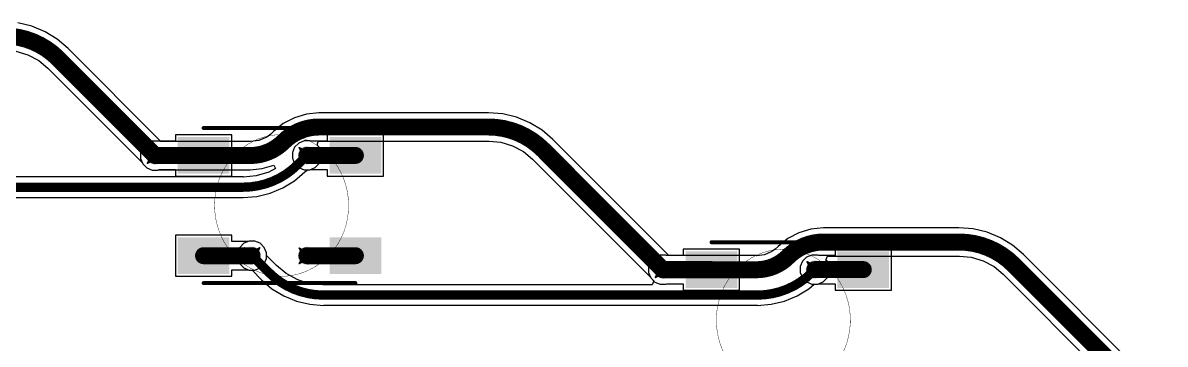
# Model space of a CAD drawing. Header units: inches. Extents: x -11 to 1110, y -7 to 455.
# Drawn here: x 465 to 502.61, y 291.43 to 302 of the extents above; entities that cross this region are included whole.
import ezdxf

# ---------------------------------------------------------------- set-up
doc = ezdxf.new("R2010")
doc.units = ezdxf.units.IN
for name, color, linetype in [('Bottom Layer', 5, 'Continuous'), ('Drill Drawing', 1, 'Continuous'), ('Mechanical 7', 56, 'Continuous'), ('Top Layer', 1, 'Continuous'), ('Top Overlay', 2, 'Continuous'), ('Top Paste', 8, 'Continuous'), ('Top Solder', 216, 'Continuous'), ('Via Holes', 16, 'Continuous')]:
    doc.layers.add(name, color=color, linetype=linetype)

msp = doc.modelspace()

# ---------------------------------------------------------------- hatches: boundary and pattern name
at = {"layer": 'Bottom Layer'}
h = msp.add_hatch(color=5, dxfattribs=at)
edge = h.paths.add_edge_path()
edge.add_arc((469.353, 297.638), 0.3, 0, 360)
h = msp.add_hatch(color=5, dxfattribs=at)
edge = h.paths.add_edge_path()
edge.add_arc((474.353, 297.645), 0.3, 0, 360)
h = msp.add_hatch(color=5, dxfattribs=at)
edge = h.paths.add_edge_path()
edge.add_arc((472.544, 294.345), 0.3, 0, 360)
h = msp.add_hatch(color=5, dxfattribs=at)
edge = h.paths.add_edge_path()
edge.add_arc((474.353, 294.338), 0.3, 0, 360)
h = msp.add_hatch(color=5, dxfattribs=at)
edge = h.paths.add_edge_path()
edge.add_arc((486.077, 293.88), 0.3, 0, 360)
h = msp.add_hatch(color=5, dxfattribs=at)
edge = h.paths.add_edge_path()
edge.add_arc((491.077, 293.887), 0.3, 0, 360)
at = {"layer": 'Top Layer'}
h = msp.add_hatch(color=1, dxfattribs=at)
edge = h.paths.add_edge_path()
edge.add_arc((469.353, 297.638), 0.3, 0, 360)
for points in [[(470.198, 298.142), (471.698, 298.142), (471.698, 297.142), (470.198, 297.142)], [(476.698, 297.142), (475.198, 297.142), (475.198, 298.142), (476.698, 298.142)], [(470.198, 294.842), (471.698, 294.842), (471.698, 293.842), (470.198, 293.842)], [(475.198, 294.842), (476.698, 294.842), (476.698, 293.842), (475.198, 293.842)], [(486.922, 294.384), (488.422, 294.384), (488.422, 293.384), (486.922, 293.384)], [(493.422, 293.384), (491.922, 293.384), (491.922, 294.384), (493.422, 294.384)]]:
    msp.add_hatch(color=1, dxfattribs=at).paths.add_polyline_path(points)
h = msp.add_hatch(color=1, dxfattribs=at)
edge = h.paths.add_edge_path()
edge.add_arc((474.353, 297.645), 0.3, 0, 360)
h = msp.add_hatch(color=1, dxfattribs=at)
edge = h.paths.add_edge_path()
edge.add_arc((472.544, 294.345), 0.3, 0, 360)
h = msp.add_hatch(color=1, dxfattribs=at)
edge = h.paths.add_edge_path()
edge.add_arc((474.353, 294.338), 0.3, 0, 360)
h = msp.add_hatch(color=1, dxfattribs=at)
edge = h.paths.add_edge_path()
edge.add_arc((486.077, 293.88), 0.3, 0, 360)
h = msp.add_hatch(color=1, dxfattribs=at)
edge = h.paths.add_edge_path()
edge.add_arc((491.077, 293.887), 0.3, 0, 360)
at = {"layer": 'Top Paste'}
for points in [[(470.198, 298.142), (471.698, 298.142), (471.698, 297.142), (470.198, 297.142)], [(476.698, 297.142), (475.198, 297.142), (475.198, 298.142), (476.698, 298.142)], [(470.198, 294.842), (471.698, 294.842), (471.698, 293.842), (470.198, 293.842)], [(475.198, 294.842), (476.698, 294.842), (476.698, 293.842), (475.198, 293.842)], [(486.922, 294.384), (488.422, 294.384), (488.422, 293.384), (486.922, 293.384)], [(493.422, 293.384), (491.922, 293.384), (491.922, 294.384), (493.422, 294.384)]]:
    msp.add_hatch(color=8, dxfattribs=at).paths.add_polyline_path(points)
at = {"layer": 'Top Solder'}
for points in [[(470.097, 298.243), (471.8, 298.243), (471.8, 297.04), (470.097, 297.04)], [(476.8, 297.04), (475.097, 297.04), (475.097, 298.243), (476.8, 298.243)], [(470.097, 294.943), (471.8, 294.943), (471.8, 293.74), (470.097, 293.74)], [(475.097, 294.943), (476.8, 294.943), (476.8, 293.74), (475.097, 293.74)], [(486.821, 294.485), (488.524, 294.485), (488.524, 293.282), (486.821, 293.282)], [(493.524, 293.282), (491.821, 293.282), (491.821, 294.485), (493.524, 294.485)]]:
    msp.add_hatch(color=216, dxfattribs=at).paths.add_polyline_path(points)
at = {"layer": 'Via Holes'}
h = msp.add_hatch(color=7, dxfattribs=at)
edge = h.paths.add_edge_path()
edge.add_arc((469.353, 297.638), 0.15, 0, 360)
h = msp.add_hatch(color=7, dxfattribs=at)
edge = h.paths.add_edge_path()
edge.add_arc((474.353, 297.645), 0.15, 0, 360)
h = msp.add_hatch(color=7, dxfattribs=at)
edge = h.paths.add_edge_path()
edge.add_arc((472.544, 294.345), 0.15, 0, 360)
h = msp.add_hatch(color=7, dxfattribs=at)
edge = h.paths.add_edge_path()
edge.add_arc((474.353, 294.338), 0.15, 0, 360)
h = msp.add_hatch(color=7, dxfattribs=at)
edge = h.paths.add_edge_path()
edge.add_arc((486.077, 293.88), 0.15, 0, 360)
h = msp.add_hatch(color=7, dxfattribs=at)
edge = h.paths.add_edge_path()
edge.add_arc((491.077, 293.887), 0.15, 0, 360)

# ---------------------------------------------------------------- linework, layer by layer
at = {"layer": 'Bottom Layer'}
for p, q in [((465.294, 301.894), (464.835, 302.004)), ((465.73, 301.713), (465.294, 301.894)), ((466.132, 301.466), (465.73, 301.713)), ((466.491, 301.16), (466.132, 301.466)), ((464.77, 301.074), (465.161, 300.956)), ((465.161, 300.956), (465.52, 300.764)), ((469.546, 298.105), (466.49, 301.16)), ((466.49, 301.16), (466.491, 301.16)), ((465.52, 300.764), (465.819, 300.518)), ((465.819, 300.518), (465.831, 300.501)), ((465.831, 300.501), (468.936, 297.396)), ((474.748, 299.044), (474.335, 299.004)), ((474.748, 299.043), (474.748, 299.044)), ((480.328, 299.043), (474.748, 299.043)), ((480.798, 299.006), (480.328, 299.043)), ((480.328, 299.043), (480.328, 299.043)), ((473.573, 298.688), (473.253, 298.425)), ((473.939, 298.883), (473.573, 298.688)), ((474.335, 299.004), (473.939, 298.883)), ((481.257, 298.896), (480.798, 299.006)), ((481.693, 298.716), (481.257, 298.896)), ((482.095, 298.469), (481.693, 298.716)), ((473.159, 298.344), (473.03, 298.246)), ((473.253, 298.425), (473.159, 298.344)), ((473.253, 298.425), (473.253, 298.425)), ((482.454, 298.163), (482.095, 298.469)), ((472.482, 298.105), (469.546, 298.105)), ((472.499, 298.101), (472.482, 298.105)), ((472.766, 298.136), (472.499, 298.101)), ((473.03, 298.246), (472.766, 298.136)), ((474.692, 297.982), (474.724, 298.099)), ((474.758, 297.916), (474.692, 297.982)), ((474.724, 298.099), (474.741, 298.112)), ((474.741, 298.112), (474.748, 298.111)), ((474.748, 298.111), (480.328, 298.111)), ((474.83, 297.74), (474.758, 297.916)), ((480.328, 298.111), (480.349, 298.115)), ((480.349, 298.115), (480.733, 298.077)), ((480.733, 298.077), (481.124, 297.959)), ((481.124, 297.959), (481.483, 297.767)), ((486.27, 294.346), (482.453, 298.163)), ((482.453, 298.163), (482.454, 298.163)), ((474.758, 297.375), (474.83, 297.55)), ((474.83, 297.55), (474.83, 297.74)), ((481.483, 297.767), (481.782, 297.521)), ((468.936, 297.396), (468.948, 297.368)), ((468.948, 297.368), (469.082, 297.233)), ((469.082, 297.233), (469.258, 297.161)), ((469.258, 297.161), (469.448, 297.161)), ((469.448, 297.161), (469.476, 297.172)), ((469.476, 297.172), (472.482, 297.172)), ((472.482, 297.171), (472.877, 297.21)), ((472.482, 297.172), (472.482, 297.171)), ((472.877, 297.21), (473.257, 297.326)), ((473.315, 297.213), (473.096, 297.096)), ((473.257, 297.326), (473.315, 297.213)), ((474.287, 297.1), (474.386, 297.167)), ((474.386, 297.167), (474.448, 297.167)), ((474.448, 297.167), (474.623, 297.24)), ((474.623, 297.24), (474.758, 297.375)), ((481.782, 297.521), (481.794, 297.503)), ((481.794, 297.503), (485.66, 293.638)), ((472.251, 296.932), (457.941, 296.932)), ((472.266, 296.93), (472.251, 296.932)), ((472.682, 296.97), (472.266, 296.93)), ((473.096, 297.096), (472.682, 296.97)), ((473.558, 296.571), (473.943, 296.807)), ((473.943, 296.807), (474.287, 297.1)), ((473.141, 296.398), (473.558, 296.571)), ((457.941, 296.259), (472.251, 296.259)), ((472.251, 296.257), (472.701, 296.292)), ((472.251, 296.259), (472.251, 296.257)), ((472.701, 296.292), (473.141, 296.398)), ((490.185, 294.903), (489.864, 294.64)), ((490.55, 295.099), (490.185, 294.903)), ((490.947, 295.219), (490.55, 295.099)), ((491.36, 295.26), (490.947, 295.219)), ((491.36, 295.259), (491.36, 295.26)), ((495.822, 295.259), (491.36, 295.259)), ((496.292, 295.222), (495.822, 295.259)), ((495.822, 295.259), (495.822, 295.259)), ((496.751, 295.112), (496.292, 295.222)), ((497.187, 294.931), (496.751, 295.112)), ((497.589, 294.685), (497.187, 294.931)), ((472.139, 294.616), (472.066, 294.44)), ((472.273, 294.75), (472.139, 294.616)), ((472.449, 294.823), (472.273, 294.75)), ((472.639, 294.823), (472.449, 294.823)), ((472.814, 294.75), (472.639, 294.823)), ((472.949, 294.616), (472.814, 294.75)), ((473.022, 294.44), (472.949, 294.616)), ((489.77, 294.561), (489.66, 294.476)), ((489.864, 294.64), (489.77, 294.561)), ((489.864, 294.64), (489.864, 294.64)), ((497.948, 294.378), (497.589, 294.685)), ((472.066, 294.44), (472.066, 294.25)), ((472.066, 294.25), (472.139, 294.075)), ((473.022, 294.344), (473.022, 294.44)), ((473.337, 294.028), (473.022, 294.344)), ((489.157, 294.346), (486.27, 294.346)), ((489.172, 294.343), (489.157, 294.346)), ((489.418, 294.376), (489.172, 294.343)), ((489.66, 294.476), (489.418, 294.376)), ((491.44, 294.199), (491.493, 294.326)), ((491.482, 294.158), (491.44, 294.199)), ((491.554, 293.982), (491.482, 294.158)), ((491.493, 294.326), (495.822, 294.326)), ((495.822, 294.326), (495.843, 294.33)), ((495.843, 294.33), (496.227, 294.293)), ((496.227, 294.293), (496.618, 294.174)), ((496.618, 294.174), (496.977, 293.982)), ((502.526, 289.8), (497.947, 294.378)), ((497.947, 294.378), (497.948, 294.378)), ((472.139, 294.075), (472.273, 293.94)), ((472.273, 293.94), (472.449, 293.867)), ((472.449, 293.867), (472.546, 293.867)), ((472.546, 293.867), (472.861, 293.552)), ((473.345, 294.016), (473.337, 294.028)), ((473.668, 293.751), (473.345, 294.016)), ((491.482, 293.616), (491.554, 293.792)), ((491.554, 293.792), (491.554, 293.982)), ((496.977, 293.982), (497.276, 293.737)), ((472.861, 293.552), (472.859, 293.551)), ((472.859, 293.551), (473.202, 293.257)), ((474.05, 293.547), (473.668, 293.751)), ((474.464, 293.421), (474.05, 293.547)), ((474.88, 293.38), (474.464, 293.421)), ((485.66, 293.638), (485.672, 293.61)), ((485.672, 293.61), (485.771, 293.51)), ((485.771, 293.51), (485.722, 293.383)), ((490.876, 293.257), (491.054, 293.409)), ((491.054, 293.409), (491.172, 293.409)), ((491.172, 293.409), (491.347, 293.482)), ((491.347, 293.482), (491.482, 293.616)), ((497.276, 293.737), (497.288, 293.719)), ((497.288, 293.719), (501.916, 289.091)), ((473.202, 293.257), (473.588, 293.021)), ((473.588, 293.021), (474.005, 292.848)), ((474.895, 293.383), (474.88, 293.38)), ((485.722, 293.383), (474.895, 293.383)), ((490.074, 292.848), (490.491, 293.021)), ((490.491, 293.021), (490.876, 293.257)), ((474.005, 292.848), (474.444, 292.743)), ((474.444, 292.743), (474.895, 292.707)), ((474.895, 292.707), (474.895, 292.71)), ((474.895, 292.71), (489.184, 292.71)), ((489.184, 292.707), (489.634, 292.743)), ((489.184, 292.71), (489.184, 292.707)), ((489.634, 292.743), (490.074, 292.848))]:
    msp.add_line(p, q, dxfattribs=at)
for points in [[(464.365, 301.574, 0.559, 0.559, -0.198912), (466.161, 300.83, 0.559, 0.559, 0)], [(466.161, 300.83, 0.559, 0.559, 0), (469.353, 297.638, 0.559, 0.559, 0)], [(473.583, 298.094, 0.559, 0.559, -0.198912), (474.748, 298.577, 0.559, 0.559, 0)], [(474.748, 298.577, 0.559, 0.559, 0), (480.328, 298.577, 0.559, 0.559, 0)], [(480.328, 298.577, 0.559, 0.559, -0.198912), (482.124, 297.833, 0.559, 0.559, 0)], [(473.583, 298.094, 0.559, 0.559, -0.198912), (472.482, 297.638, 0.559, 0.559, 0)], [(469.353, 297.638, 0.559, 0.559, 0), (472.482, 297.638, 0.559, 0.559, 0)], [(482.124, 297.833, 0.559, 0.559, 0), (486.077, 293.88, 0.559, 0.559, 0)], [(474.047, 297.34, 0.305, 0.305, 0), (474.353, 297.645, 0.305, 0.305, 0)], [(474.047, 297.34, 0.305, 0.305, -0.198912), (472.251, 296.596, 0.305, 0.305, 0)], [(457.941, 296.596, 0.305, 0.305, 0), (472.251, 296.596, 0.305, 0.305, 0)], [(490.195, 294.31, 0.559, 0.559, -0.198912), (491.36, 294.792, 0.559, 0.559, 0)], [(491.36, 294.792, 0.559, 0.559, 0), (495.822, 294.792, 0.559, 0.559, 0)], [(495.822, 294.792, 0.559, 0.559, -0.198912), (497.618, 294.048, 0.559, 0.559, 0)], [(490.195, 294.31, 0.559, 0.559, -0.198912), (489.157, 293.88, 0.559, 0.559, 0)], [(472.544, 294.345, 0.305, 0.305, 0), (473.099, 293.79, 0.305, 0.305, 0)], [(486.077, 293.88, 0.559, 0.559, 0), (489.157, 293.88, 0.559, 0.559, 0)], [(497.618, 294.048, 0.559, 0.559, 0), (502.333, 289.334, 0.559, 0.559, 0)], [(474.895, 293.046, 0.305, 0.305, -0.198912), (473.099, 293.79, 0.305, 0.305, 0)], [(490.98, 293.79, 0.305, 0.305, -0.198912), (489.184, 293.046, 0.305, 0.305, 0)], [(490.98, 293.79, 0.305, 0.305, 0), (491.077, 293.887, 0.305, 0.305, 0)], [(474.895, 293.046, 0.305, 0.305, 0), (489.184, 293.046, 0.305, 0.305, 0)]]:
    msp.add_lwpolyline(points, format="xyseb", dxfattribs=at)
for points in [[(466.021, 300.83, 0.279, 0.279, 1), (466.3, 300.83, 0.279, 0.279, 1)], [(466.021, 300.83, 0.279, 0.279, 1), (466.3, 300.83, 0.279, 0.279, 1)], [(474.608, 298.577, 0.279, 0.279, 1), (474.888, 298.577, 0.279, 0.279, 1)], [(474.608, 298.577, 0.279, 0.279, 1), (474.888, 298.577, 0.279, 0.279, 1)], [(480.188, 298.577, 0.279, 0.279, 1), (480.467, 298.577, 0.279, 0.279, 1)], [(480.188, 298.577, 0.279, 0.279, 1), (480.467, 298.577, 0.279, 0.279, 1)], [(473.443, 298.094, 0.279, 0.279, 1), (473.723, 298.094, 0.279, 0.279, 1)], [(473.443, 298.094, 0.279, 0.279, 1), (473.723, 298.094, 0.279, 0.279, 1)], [(469.213, 297.638, 0.279, 0.279, 1), (469.492, 297.638, 0.279, 0.279, 1)], [(469.213, 297.638, 0.279, 0.279, 1), (469.492, 297.638, 0.279, 0.279, 1)], [(472.342, 297.638, 0.279, 0.279, 1), (472.622, 297.638, 0.279, 0.279, 1)], [(472.342, 297.638, 0.279, 0.279, 1), (472.622, 297.638, 0.279, 0.279, 1)], [(481.984, 297.833, 0.279, 0.279, 1), (482.263, 297.833, 0.279, 0.279, 1)], [(481.984, 297.833, 0.279, 0.279, 1), (482.263, 297.833, 0.279, 0.279, 1)], [(474.276, 297.645, 0.152, 0.152, 1), (474.429, 297.645, 0.152, 0.152, 1)], [(473.971, 297.34, 0.152, 0.152, 1), (474.123, 297.34, 0.152, 0.152, 1)], [(473.971, 297.34, 0.152, 0.152, 1), (474.123, 297.34, 0.152, 0.152, 1)], [(472.175, 296.596, 0.152, 0.152, 1), (472.327, 296.596, 0.152, 0.152, 1)], [(472.175, 296.596, 0.152, 0.152, 1), (472.327, 296.596, 0.152, 0.152, 1)], [(491.22, 294.792, 0.279, 0.279, 1), (491.499, 294.792, 0.279, 0.279, 1)], [(491.22, 294.792, 0.279, 0.279, 1), (491.499, 294.792, 0.279, 0.279, 1)], [(495.682, 294.792, 0.279, 0.279, 1), (495.961, 294.792, 0.279, 0.279, 1)], [(495.682, 294.792, 0.279, 0.279, 1), (495.961, 294.792, 0.279, 0.279, 1)], [(490.055, 294.31, 0.279, 0.279, 1), (490.334, 294.31, 0.279, 0.279, 1)], [(490.055, 294.31, 0.279, 0.279, 1), (490.334, 294.31, 0.279, 0.279, 1)], [(472.468, 294.345, 0.152, 0.152, 1), (472.62, 294.345, 0.152, 0.152, 1)], [(485.937, 293.88, 0.279, 0.279, 1), (486.216, 293.88, 0.279, 0.279, 1)], [(485.937, 293.88, 0.279, 0.279, 1), (486.216, 293.88, 0.279, 0.279, 1)], [(489.018, 293.88, 0.279, 0.279, 1), (489.297, 293.88, 0.279, 0.279, 1)], [(489.018, 293.88, 0.279, 0.279, 1), (489.297, 293.88, 0.279, 0.279, 1)], [(497.478, 294.048, 0.279, 0.279, 1), (497.757, 294.048, 0.279, 0.279, 1)], [(497.478, 294.048, 0.279, 0.279, 1), (497.757, 294.048, 0.279, 0.279, 1)], [(473.022, 293.79, 0.152, 0.152, 1), (473.175, 293.79, 0.152, 0.152, 1)], [(473.022, 293.79, 0.152, 0.152, 1), (473.175, 293.79, 0.152, 0.152, 1)], [(490.904, 293.79, 0.152, 0.152, 1), (491.056, 293.79, 0.152, 0.152, 1)], [(490.904, 293.79, 0.152, 0.152, 1), (491.056, 293.79, 0.152, 0.152, 1)], [(491, 293.887, 0.152, 0.152, 1), (491.153, 293.887, 0.152, 0.152, 1)], [(474.819, 293.046, 0.152, 0.152, 1), (474.971, 293.046, 0.152, 0.152, 1)], [(474.819, 293.046, 0.152, 0.152, 1), (474.971, 293.046, 0.152, 0.152, 1)], [(489.108, 293.046, 0.152, 0.152, 1), (489.26, 293.046, 0.152, 0.152, 1)], [(489.108, 293.046, 0.152, 0.152, 1), (489.26, 293.046, 0.152, 0.152, 1)]]:
    msp.add_lwpolyline(points, format="xyseb", close=True, dxfattribs=at)
at = {"layer": 'Drill Drawing'}
for points in [[(469.099, 297.892, 0.0508, 0.0508, 0), (469.353, 297.765, 0.0508, 0.0508, 0)], [(469.099, 297.892, 0.0508, 0.0508, 0), (469.226, 297.638, 0.0508, 0.0508, 0)], [(469.353, 297.765, 0.0508, 0.0508, 0), (469.607, 297.892, 0.0508, 0.0508, 0)], [(469.48, 297.638, 0.0508, 0.0508, 0), (469.607, 297.892, 0.0508, 0.0508, 0)], [(474.099, 297.899, 0.0508, 0.0508, 0), (474.353, 297.772, 0.0508, 0.0508, 0)], [(474.099, 297.899, 0.0508, 0.0508, 0), (474.226, 297.645, 0.0508, 0.0508, 0)], [(474.353, 297.772, 0.0508, 0.0508, 0), (474.607, 297.899, 0.0508, 0.0508, 0)], [(474.48, 297.645, 0.0508, 0.0508, 0), (474.607, 297.899, 0.0508, 0.0508, 0)], [(469.099, 297.384, 0.0508, 0.0508, 0), (469.226, 297.638, 0.0508, 0.0508, 0)], [(469.099, 297.384, 0.0508, 0.0508, 0), (469.353, 297.511, 0.0508, 0.0508, 0)], [(469.353, 297.511, 0.0508, 0.0508, 0), (469.607, 297.384, 0.0508, 0.0508, 0)], [(469.48, 297.638, 0.0508, 0.0508, 0), (469.607, 297.384, 0.0508, 0.0508, 0)], [(474.099, 297.391, 0.0508, 0.0508, 0), (474.226, 297.645, 0.0508, 0.0508, 0)], [(474.099, 297.391, 0.0508, 0.0508, 0), (474.353, 297.518, 0.0508, 0.0508, 0)], [(474.353, 297.518, 0.0508, 0.0508, 0), (474.607, 297.391, 0.0508, 0.0508, 0)], [(474.48, 297.645, 0.0508, 0.0508, 0), (474.607, 297.391, 0.0508, 0.0508, 0)], [(472.29, 294.599, 0.0508, 0.0508, 0), (472.544, 294.472, 0.0508, 0.0508, 0)], [(472.29, 294.599, 0.0508, 0.0508, 0), (472.417, 294.345, 0.0508, 0.0508, 0)], [(472.544, 294.472, 0.0508, 0.0508, 0), (472.798, 294.599, 0.0508, 0.0508, 0)], [(472.671, 294.345, 0.0508, 0.0508, 0), (472.798, 294.599, 0.0508, 0.0508, 0)], [(474.099, 294.592, 0.0508, 0.0508, 0), (474.353, 294.465, 0.0508, 0.0508, 0)], [(474.099, 294.592, 0.0508, 0.0508, 0), (474.226, 294.338, 0.0508, 0.0508, 0)], [(474.353, 294.465, 0.0508, 0.0508, 0), (474.607, 294.592, 0.0508, 0.0508, 0)], [(474.48, 294.338, 0.0508, 0.0508, 0), (474.607, 294.592, 0.0508, 0.0508, 0)], [(472.29, 294.091, 0.0508, 0.0508, 0), (472.417, 294.345, 0.0508, 0.0508, 0)], [(472.29, 294.091, 0.0508, 0.0508, 0), (472.544, 294.218, 0.0508, 0.0508, 0)], [(472.544, 294.218, 0.0508, 0.0508, 0), (472.798, 294.091, 0.0508, 0.0508, 0)], [(472.671, 294.345, 0.0508, 0.0508, 0), (472.798, 294.091, 0.0508, 0.0508, 0)], [(474.099, 294.084, 0.0508, 0.0508, 0), (474.226, 294.338, 0.0508, 0.0508, 0)], [(474.099, 294.084, 0.0508, 0.0508, 0), (474.353, 294.211, 0.0508, 0.0508, 0)], [(474.353, 294.211, 0.0508, 0.0508, 0), (474.607, 294.084, 0.0508, 0.0508, 0)], [(474.48, 294.338, 0.0508, 0.0508, 0), (474.607, 294.084, 0.0508, 0.0508, 0)], [(485.823, 294.134, 0.0508, 0.0508, 0), (486.077, 294.007, 0.0508, 0.0508, 0)], [(485.823, 294.134, 0.0508, 0.0508, 0), (485.95, 293.88, 0.0508, 0.0508, 0)], [(486.077, 294.007, 0.0508, 0.0508, 0), (486.331, 294.134, 0.0508, 0.0508, 0)], [(486.204, 293.88, 0.0508, 0.0508, 0), (486.331, 294.134, 0.0508, 0.0508, 0)], [(490.823, 294.141, 0.0508, 0.0508, 0), (491.077, 294.014, 0.0508, 0.0508, 0)], [(490.823, 294.141, 0.0508, 0.0508, 0), (490.95, 293.887, 0.0508, 0.0508, 0)], [(491.077, 294.014, 0.0508, 0.0508, 0), (491.331, 294.141, 0.0508, 0.0508, 0)], [(491.204, 293.887, 0.0508, 0.0508, 0), (491.331, 294.141, 0.0508, 0.0508, 0)], [(485.823, 293.626, 0.0508, 0.0508, 0), (485.95, 293.88, 0.0508, 0.0508, 0)], [(485.823, 293.626, 0.0508, 0.0508, 0), (486.077, 293.753, 0.0508, 0.0508, 0)], [(486.077, 293.753, 0.0508, 0.0508, 0), (486.331, 293.626, 0.0508, 0.0508, 0)], [(486.204, 293.88, 0.0508, 0.0508, 0), (486.331, 293.626, 0.0508, 0.0508, 0)], [(490.823, 293.633, 0.0508, 0.0508, 0), (490.95, 293.887, 0.0508, 0.0508, 0)], [(490.823, 293.633, 0.0508, 0.0508, 0), (491.077, 293.76, 0.0508, 0.0508, 0)], [(491.077, 293.76, 0.0508, 0.0508, 0), (491.331, 293.633, 0.0508, 0.0508, 0)], [(491.204, 293.887, 0.0508, 0.0508, 0), (491.331, 293.633, 0.0508, 0.0508, 0)]]:
    msp.add_lwpolyline(points, format="xyseb", dxfattribs=at)
for points in [[(469.086, 297.892, 0.0254, 0.0254, 1), (469.111, 297.892, 0.0254, 0.0254, 1)], [(469.086, 297.892, 0.0254, 0.0254, 1), (469.111, 297.892, 0.0254, 0.0254, 1)], [(469.594, 297.892, 0.0254, 0.0254, 1), (469.619, 297.892, 0.0254, 0.0254, 1)], [(469.594, 297.892, 0.0254, 0.0254, 1), (469.619, 297.892, 0.0254, 0.0254, 1)], [(474.086, 297.899, 0.0254, 0.0254, 1), (474.111, 297.899, 0.0254, 0.0254, 1)], [(474.086, 297.899, 0.0254, 0.0254, 1), (474.111, 297.899, 0.0254, 0.0254, 1)], [(474.594, 297.899, 0.0254, 0.0254, 1), (474.619, 297.899, 0.0254, 0.0254, 1)], [(474.594, 297.899, 0.0254, 0.0254, 1), (474.619, 297.899, 0.0254, 0.0254, 1)], [(469.213, 297.638, 0.0254, 0.0254, 1), (469.238, 297.638, 0.0254, 0.0254, 1)], [(469.213, 297.638, 0.0254, 0.0254, 1), (469.238, 297.638, 0.0254, 0.0254, 1)], [(469.34, 297.765, 0.0254, 0.0254, 1), (469.365, 297.765, 0.0254, 0.0254, 1)], [(469.34, 297.765, 0.0254, 0.0254, 1), (469.365, 297.765, 0.0254, 0.0254, 1)], [(469.34, 297.511, 0.0254, 0.0254, 1), (469.365, 297.511, 0.0254, 0.0254, 1)], [(469.34, 297.511, 0.0254, 0.0254, 1), (469.365, 297.511, 0.0254, 0.0254, 1)], [(469.467, 297.638, 0.0254, 0.0254, 1), (469.492, 297.638, 0.0254, 0.0254, 1)], [(469.467, 297.638, 0.0254, 0.0254, 1), (469.492, 297.638, 0.0254, 0.0254, 1)], [(474.213, 297.645, 0.0254, 0.0254, 1), (474.238, 297.645, 0.0254, 0.0254, 1)], [(474.213, 297.645, 0.0254, 0.0254, 1), (474.238, 297.645, 0.0254, 0.0254, 1)], [(474.34, 297.772, 0.0254, 0.0254, 1), (474.365, 297.772, 0.0254, 0.0254, 1)], [(474.34, 297.772, 0.0254, 0.0254, 1), (474.365, 297.772, 0.0254, 0.0254, 1)], [(474.34, 297.518, 0.0254, 0.0254, 1), (474.365, 297.518, 0.0254, 0.0254, 1)], [(474.34, 297.518, 0.0254, 0.0254, 1), (474.365, 297.518, 0.0254, 0.0254, 1)], [(474.467, 297.645, 0.0254, 0.0254, 1), (474.492, 297.645, 0.0254, 0.0254, 1)], [(474.467, 297.645, 0.0254, 0.0254, 1), (474.492, 297.645, 0.0254, 0.0254, 1)], [(469.086, 297.384, 0.0254, 0.0254, 1), (469.111, 297.384, 0.0254, 0.0254, 1)], [(469.086, 297.384, 0.0254, 0.0254, 1), (469.111, 297.384, 0.0254, 0.0254, 1)], [(469.594, 297.384, 0.0254, 0.0254, 1), (469.619, 297.384, 0.0254, 0.0254, 1)], [(469.594, 297.384, 0.0254, 0.0254, 1), (469.619, 297.384, 0.0254, 0.0254, 1)], [(474.086, 297.391, 0.0254, 0.0254, 1), (474.111, 297.391, 0.0254, 0.0254, 1)], [(474.086, 297.391, 0.0254, 0.0254, 1), (474.111, 297.391, 0.0254, 0.0254, 1)], [(474.594, 297.391, 0.0254, 0.0254, 1), (474.619, 297.391, 0.0254, 0.0254, 1)], [(474.594, 297.391, 0.0254, 0.0254, 1), (474.619, 297.391, 0.0254, 0.0254, 1)], [(472.277, 294.599, 0.0254, 0.0254, 1), (472.303, 294.599, 0.0254, 0.0254, 1)], [(472.277, 294.599, 0.0254, 0.0254, 1), (472.303, 294.599, 0.0254, 0.0254, 1)], [(472.785, 294.599, 0.0254, 0.0254, 1), (472.811, 294.599, 0.0254, 0.0254, 1)], [(472.785, 294.599, 0.0254, 0.0254, 1), (472.811, 294.599, 0.0254, 0.0254, 1)], [(474.086, 294.592, 0.0254, 0.0254, 1), (474.111, 294.592, 0.0254, 0.0254, 1)], [(474.086, 294.592, 0.0254, 0.0254, 1), (474.111, 294.592, 0.0254, 0.0254, 1)], [(474.594, 294.592, 0.0254, 0.0254, 1), (474.619, 294.592, 0.0254, 0.0254, 1)], [(474.594, 294.592, 0.0254, 0.0254, 1), (474.619, 294.592, 0.0254, 0.0254, 1)], [(472.404, 294.345, 0.0254, 0.0254, 1), (472.43, 294.345, 0.0254, 0.0254, 1)], [(472.404, 294.345, 0.0254, 0.0254, 1), (472.43, 294.345, 0.0254, 0.0254, 1)], [(472.531, 294.472, 0.0254, 0.0254, 1), (472.557, 294.472, 0.0254, 0.0254, 1)], [(472.531, 294.472, 0.0254, 0.0254, 1), (472.557, 294.472, 0.0254, 0.0254, 1)], [(472.531, 294.218, 0.0254, 0.0254, 1), (472.557, 294.218, 0.0254, 0.0254, 1)], [(472.531, 294.218, 0.0254, 0.0254, 1), (472.557, 294.218, 0.0254, 0.0254, 1)], [(472.658, 294.345, 0.0254, 0.0254, 1), (472.684, 294.345, 0.0254, 0.0254, 1)], [(472.658, 294.345, 0.0254, 0.0254, 1), (472.684, 294.345, 0.0254, 0.0254, 1)], [(474.213, 294.338, 0.0254, 0.0254, 1), (474.238, 294.338, 0.0254, 0.0254, 1)], [(474.213, 294.338, 0.0254, 0.0254, 1), (474.238, 294.338, 0.0254, 0.0254, 1)], [(474.34, 294.465, 0.0254, 0.0254, 1), (474.365, 294.465, 0.0254, 0.0254, 1)], [(474.34, 294.465, 0.0254, 0.0254, 1), (474.365, 294.465, 0.0254, 0.0254, 1)], [(474.34, 294.211, 0.0254, 0.0254, 1), (474.365, 294.211, 0.0254, 0.0254, 1)], [(474.34, 294.211, 0.0254, 0.0254, 1), (474.365, 294.211, 0.0254, 0.0254, 1)], [(474.467, 294.338, 0.0254, 0.0254, 1), (474.492, 294.338, 0.0254, 0.0254, 1)], [(474.467, 294.338, 0.0254, 0.0254, 1), (474.492, 294.338, 0.0254, 0.0254, 1)], [(485.81, 294.134, 0.0254, 0.0254, 1), (485.835, 294.134, 0.0254, 0.0254, 1)], [(485.81, 294.134, 0.0254, 0.0254, 1), (485.835, 294.134, 0.0254, 0.0254, 1)], [(486.318, 294.134, 0.0254, 0.0254, 1), (486.343, 294.134, 0.0254, 0.0254, 1)], [(486.318, 294.134, 0.0254, 0.0254, 1), (486.343, 294.134, 0.0254, 0.0254, 1)], [(490.81, 294.141, 0.0254, 0.0254, 1), (490.835, 294.141, 0.0254, 0.0254, 1)], [(490.81, 294.141, 0.0254, 0.0254, 1), (490.835, 294.141, 0.0254, 0.0254, 1)], [(491.318, 294.141, 0.0254, 0.0254, 1), (491.343, 294.141, 0.0254, 0.0254, 1)], [(491.318, 294.141, 0.0254, 0.0254, 1), (491.343, 294.141, 0.0254, 0.0254, 1)], [(472.277, 294.091, 0.0254, 0.0254, 1), (472.303, 294.091, 0.0254, 0.0254, 1)], [(472.277, 294.091, 0.0254, 0.0254, 1), (472.303, 294.091, 0.0254, 0.0254, 1)], [(472.785, 294.091, 0.0254, 0.0254, 1), (472.811, 294.091, 0.0254, 0.0254, 1)], [(472.785, 294.091, 0.0254, 0.0254, 1), (472.811, 294.091, 0.0254, 0.0254, 1)], [(474.086, 294.084, 0.0254, 0.0254, 1), (474.111, 294.084, 0.0254, 0.0254, 1)], [(474.086, 294.084, 0.0254, 0.0254, 1), (474.111, 294.084, 0.0254, 0.0254, 1)], [(474.594, 294.084, 0.0254, 0.0254, 1), (474.619, 294.084, 0.0254, 0.0254, 1)], [(474.594, 294.084, 0.0254, 0.0254, 1), (474.619, 294.084, 0.0254, 0.0254, 1)], [(485.937, 293.88, 0.0254, 0.0254, 1), (485.962, 293.88, 0.0254, 0.0254, 1)], [(485.937, 293.88, 0.0254, 0.0254, 1), (485.962, 293.88, 0.0254, 0.0254, 1)], [(486.064, 294.007, 0.0254, 0.0254, 1), (486.089, 294.007, 0.0254, 0.0254, 1)], [(486.064, 294.007, 0.0254, 0.0254, 1), (486.089, 294.007, 0.0254, 0.0254, 1)], [(486.064, 293.753, 0.0254, 0.0254, 1), (486.089, 293.753, 0.0254, 0.0254, 1)], [(486.064, 293.753, 0.0254, 0.0254, 1), (486.089, 293.753, 0.0254, 0.0254, 1)], [(486.191, 293.88, 0.0254, 0.0254, 1), (486.216, 293.88, 0.0254, 0.0254, 1)], [(486.191, 293.88, 0.0254, 0.0254, 1), (486.216, 293.88, 0.0254, 0.0254, 1)], [(490.937, 293.887, 0.0254, 0.0254, 1), (490.962, 293.887, 0.0254, 0.0254, 1)], [(490.937, 293.887, 0.0254, 0.0254, 1), (490.962, 293.887, 0.0254, 0.0254, 1)], [(491.064, 294.014, 0.0254, 0.0254, 1), (491.089, 294.014, 0.0254, 0.0254, 1)], [(491.064, 294.014, 0.0254, 0.0254, 1), (491.089, 294.014, 0.0254, 0.0254, 1)], [(491.064, 293.76, 0.0254, 0.0254, 1), (491.089, 293.76, 0.0254, 0.0254, 1)], [(491.064, 293.76, 0.0254, 0.0254, 1), (491.089, 293.76, 0.0254, 0.0254, 1)], [(491.191, 293.887, 0.0254, 0.0254, 1), (491.216, 293.887, 0.0254, 0.0254, 1)], [(491.191, 293.887, 0.0254, 0.0254, 1), (491.216, 293.887, 0.0254, 0.0254, 1)], [(485.81, 293.626, 0.0254, 0.0254, 1), (485.835, 293.626, 0.0254, 0.0254, 1)], [(485.81, 293.626, 0.0254, 0.0254, 1), (485.835, 293.626, 0.0254, 0.0254, 1)], [(486.318, 293.626, 0.0254, 0.0254, 1), (486.343, 293.626, 0.0254, 0.0254, 1)], [(486.318, 293.626, 0.0254, 0.0254, 1), (486.343, 293.626, 0.0254, 0.0254, 1)], [(490.81, 293.633, 0.0254, 0.0254, 1), (490.835, 293.633, 0.0254, 0.0254, 1)], [(490.81, 293.633, 0.0254, 0.0254, 1), (490.835, 293.633, 0.0254, 0.0254, 1)], [(491.318, 293.633, 0.0254, 0.0254, 1), (491.343, 293.633, 0.0254, 0.0254, 1)], [(491.318, 293.633, 0.0254, 0.0254, 1), (491.343, 293.633, 0.0254, 0.0254, 1)]]:
    msp.add_lwpolyline(points, format="xyseb", close=True, dxfattribs=at)
at = {"layer": 'Mechanical 7'}
for points in [[(472.58, 298.107, 0.0127, 0.0127, -0.169109), (473.94, 298.284, 0.0127, 0.0127, 0)], [(473.94, 298.284, 0.0127, 0.0127, -0.204103), (475.348, 297.298, 0.0127, 0.0127, 0)], [(471.352, 296.444, 0.0127, 0.0127, -0.236373), (472.58, 298.107, 0.0127, 0.0127, 0)], [(475.348, 297.298, 0.0127, 0.0127, -0.189354), (475.684, 295.55, 0.0127, 0.0127, 0)], [(471.52, 295.005, 0.0127, 0.0127, -0.151789), (471.352, 296.444, 0.0127, 0.0127, 0)], [(475.684, 295.55, 0.0127, 0.0127, -0.242977), (474.404, 293.862, 0.0127, 0.0127, 0)], [(473.094, 293.707, 0.0127, 0.0127, -0.242108), (471.52, 295.005, 0.0127, 0.0127, 0)], [(489.185, 294.372, 0.0127, 0.0127, -0.169316), (490.55, 294.49, 0.0127, 0.0127, 0)], [(487.894, 292.762, 0.0127, 0.0127, -0.237408), (489.185, 294.372, 0.0127, 0.0127, 0)], [(490.55, 294.49, 0.0127, 0.0127, -0.20307), (491.919, 293.445, 0.0127, 0.0127, 0)], [(474.404, 293.862, 0.0127, 0.0127, -0.109292), (473.518, 293.665, 0.0127, 0.0127, 0)], [(473.308, 293.675, 0.0127, 0.0127, -0.027468), (473.094, 293.707, 0.0127, 0.0127, 0)], [(473.518, 293.665, 0.0127, 0.0127, -0.023814), (473.308, 293.675, 0.0127, 0.0127, 0)], [(491.919, 293.445, 0.0127, 0.0127, -0.189795), (492.186, 291.684, 0.0127, 0.0127, 0)], [(487.899, 291.66, 0.0127, 0.0127, -0.114458), (487.894, 292.762, 0.0127, 0.0127, 0)], [(489.531, 289.956, 0.0127, 0.0127, -0.278398), (487.899, 291.66, 0.0127, 0.0127, 0)], [(492.186, 291.684, 0.0127, 0.0127, -0.201396), (491.16, 290.212, 0.0127, 0.0127, 0)]]:
    msp.add_lwpolyline(points, format="xyseb", dxfattribs=at)
for points in [[(473.937, 298.284, 0.00635, 0.00635, 1), (473.943, 298.284, 0.00635, 0.00635, 1)], [(473.937, 298.284, 0.00635, 0.00635, 1), (473.943, 298.284, 0.00635, 0.00635, 1)], [(472.577, 298.107, 0.00635, 0.00635, 1), (472.583, 298.107, 0.00635, 0.00635, 1)], [(472.577, 298.107, 0.00635, 0.00635, 1), (472.583, 298.107, 0.00635, 0.00635, 1)], [(475.345, 297.298, 0.00635, 0.00635, 1), (475.351, 297.298, 0.00635, 0.00635, 1)], [(475.345, 297.298, 0.00635, 0.00635, 1), (475.351, 297.298, 0.00635, 0.00635, 1)], [(471.349, 296.444, 0.00635, 0.00635, 1), (471.356, 296.444, 0.00635, 0.00635, 1)], [(471.349, 296.444, 0.00635, 0.00635, 1), (471.356, 296.444, 0.00635, 0.00635, 1)], [(475.681, 295.55, 0.00635, 0.00635, 1), (475.687, 295.55, 0.00635, 0.00635, 1)], [(475.681, 295.55, 0.00635, 0.00635, 1), (475.687, 295.55, 0.00635, 0.00635, 1)], [(471.517, 295.005, 0.00635, 0.00635, 1), (471.523, 295.005, 0.00635, 0.00635, 1)], [(471.517, 295.005, 0.00635, 0.00635, 1), (471.523, 295.005, 0.00635, 0.00635, 1)], [(489.182, 294.372, 0.00635, 0.00635, 1), (489.188, 294.372, 0.00635, 0.00635, 1)], [(489.182, 294.372, 0.00635, 0.00635, 1), (489.188, 294.372, 0.00635, 0.00635, 1)], [(490.547, 294.49, 0.00635, 0.00635, 1), (490.553, 294.49, 0.00635, 0.00635, 1)], [(490.547, 294.49, 0.00635, 0.00635, 1), (490.553, 294.49, 0.00635, 0.00635, 1)], [(474.401, 293.862, 0.00635, 0.00635, 1), (474.407, 293.862, 0.00635, 0.00635, 1)], [(474.401, 293.862, 0.00635, 0.00635, 1), (474.407, 293.862, 0.00635, 0.00635, 1)], [(473.091, 293.707, 0.00635, 0.00635, 1), (473.097, 293.707, 0.00635, 0.00635, 1)], [(473.091, 293.707, 0.00635, 0.00635, 1), (473.097, 293.707, 0.00635, 0.00635, 1)], [(473.305, 293.675, 0.00635, 0.00635, 1), (473.311, 293.675, 0.00635, 0.00635, 1)], [(473.305, 293.675, 0.00635, 0.00635, 1), (473.311, 293.675, 0.00635, 0.00635, 1)], [(473.515, 293.665, 0.00635, 0.00635, 1), (473.521, 293.665, 0.00635, 0.00635, 1)], [(473.515, 293.665, 0.00635, 0.00635, 1), (473.521, 293.665, 0.00635, 0.00635, 1)], [(491.916, 293.445, 0.00635, 0.00635, 1), (491.922, 293.445, 0.00635, 0.00635, 1)], [(491.916, 293.445, 0.00635, 0.00635, 1), (491.922, 293.445, 0.00635, 0.00635, 1)], [(487.891, 292.762, 0.00635, 0.00635, 1), (487.897, 292.762, 0.00635, 0.00635, 1)], [(487.891, 292.762, 0.00635, 0.00635, 1), (487.897, 292.762, 0.00635, 0.00635, 1)], [(487.896, 291.66, 0.00635, 0.00635, 1), (487.902, 291.66, 0.00635, 0.00635, 1)], [(487.896, 291.66, 0.00635, 0.00635, 1), (487.902, 291.66, 0.00635, 0.00635, 1)], [(492.183, 291.684, 0.00635, 0.00635, 1), (492.19, 291.684, 0.00635, 0.00635, 1)], [(492.183, 291.684, 0.00635, 0.00635, 1), (492.19, 291.684, 0.00635, 0.00635, 1)]]:
    msp.add_lwpolyline(points, format="xyseb", close=True, dxfattribs=at)
at = {"layer": 'Top Layer'}
for p, q in [((471.876, 298.32), (470.02, 298.32)), ((470.02, 298.32), (470.02, 298.108)), ((471.876, 296.964), (471.876, 298.32)), ((476.876, 298.32), (475.02, 298.32)), ((475.02, 298.32), (475.02, 298.108)), ((476.876, 296.964), (476.876, 298.32)), ((468.948, 297.909), (468.875, 297.733)), ((469.082, 298.043), (468.948, 297.909)), ((469.258, 298.116), (469.082, 298.043)), ((469.448, 298.116), (469.258, 298.116)), ((469.468, 298.108), (469.448, 298.116)), ((470.02, 298.108), (469.468, 298.108)), ((473.948, 297.916), (473.875, 297.74)), ((474.082, 298.05), (473.948, 297.916)), ((474.258, 298.123), (474.082, 298.05)), ((474.448, 298.123), (474.258, 298.123)), ((474.484, 298.108), (474.448, 298.123)), ((475.02, 298.108), (474.484, 298.108)), ((468.875, 297.733), (468.875, 297.543)), ((468.875, 297.543), (468.948, 297.368)), ((473.875, 297.74), (473.875, 297.55)), ((473.875, 297.55), (473.948, 297.375)), ((468.948, 297.368), (469.082, 297.233)), ((469.082, 297.233), (469.258, 297.161)), ((469.258, 297.161), (469.448, 297.161)), ((469.448, 297.161), (469.484, 297.176)), ((469.484, 297.176), (470.02, 297.176)), ((470.02, 297.176), (470.02, 296.964)), ((473.948, 297.375), (474.082, 297.24)), ((474.082, 297.24), (474.258, 297.167)), ((474.258, 297.167), (474.448, 297.167)), ((474.448, 297.167), (474.468, 297.176)), ((474.468, 297.176), (475.02, 297.176)), ((475.02, 297.176), (475.02, 296.964)), ((470.02, 296.964), (471.876, 296.964)), ((475.02, 296.964), (476.876, 296.964)), ((471.876, 295.02), (470.02, 295.02)), ((470.02, 295.02), (470.02, 293.664)), ((471.876, 294.808), (471.876, 295.02)), ((472.412, 294.808), (471.876, 294.808)), ((472.449, 294.823), (472.412, 294.808)), ((472.639, 294.823), (472.449, 294.823)), ((472.814, 294.75), (472.639, 294.823)), ((472.949, 294.616), (472.814, 294.75)), ((473.022, 294.44), (472.949, 294.616)), ((488.6, 294.561), (486.744, 294.561)), ((486.744, 294.561), (486.744, 294.35)), ((488.6, 293.206), (488.6, 294.561)), ((493.6, 294.561), (491.744, 294.561)), ((491.744, 294.561), (491.744, 294.35)), ((493.6, 293.206), (493.6, 294.561)), ((472.949, 294.075), (473.022, 294.25)), ((473.022, 294.25), (473.022, 294.44)), ((485.672, 294.151), (485.599, 293.975)), ((485.806, 294.285), (485.672, 294.151)), ((485.982, 294.358), (485.806, 294.285)), ((486.172, 294.358), (485.982, 294.358)), ((486.192, 294.35), (486.172, 294.358)), ((486.744, 294.35), (486.192, 294.35)), ((490.672, 294.158), (490.599, 293.982)), ((490.806, 294.292), (490.672, 294.158)), ((490.982, 294.365), (490.806, 294.292)), ((491.172, 294.365), (490.982, 294.365)), ((491.208, 294.35), (491.172, 294.365)), ((491.744, 294.35), (491.208, 294.35)), ((471.876, 293.664), (471.876, 293.876)), ((471.876, 293.876), (472.429, 293.876)), ((472.429, 293.876), (472.449, 293.867)), ((472.449, 293.867), (472.639, 293.867)), ((472.639, 293.867), (472.814, 293.94)), ((472.814, 293.94), (472.949, 294.075)), ((485.599, 293.975), (485.599, 293.785)), ((485.599, 293.785), (485.672, 293.61)), ((490.599, 293.982), (490.599, 293.792)), ((490.599, 293.792), (490.672, 293.616)), ((470.02, 293.664), (471.876, 293.664)), ((485.672, 293.61), (485.806, 293.475)), ((485.806, 293.475), (485.982, 293.402)), ((485.982, 293.402), (486.172, 293.402)), ((486.172, 293.402), (486.208, 293.417)), ((486.208, 293.417), (486.744, 293.417)), ((486.744, 293.417), (486.744, 293.206)), ((490.672, 293.616), (490.806, 293.482)), ((490.806, 293.482), (490.982, 293.409)), ((490.982, 293.409), (491.172, 293.409)), ((491.172, 293.409), (491.192, 293.417)), ((491.192, 293.417), (491.744, 293.417)), ((491.744, 293.417), (491.744, 293.206)), ((486.744, 293.206), (488.6, 293.206)), ((491.744, 293.206), (493.6, 293.206))]:
    msp.add_line(p, q, dxfattribs=at)
for points in [[(469.353, 297.642, 0.559, 0.559, 0), (470.948, 297.642, 0.559, 0.559, 0)], [(474.353, 297.642, 0.559, 0.559, 0), (475.948, 297.642, 0.559, 0.559, 0)], [(470.948, 294.342, 0.559, 0.559, 0), (472.544, 294.342, 0.559, 0.559, 0)], [(474.353, 294.342, 0.559, 0.559, 0), (475.948, 294.342, 0.559, 0.559, 0)], [(486.077, 293.884, 0.559, 0.559, 0), (487.672, 293.884, 0.559, 0.559, 0)], [(491.077, 293.884, 0.559, 0.559, 0), (492.672, 293.884, 0.559, 0.559, 0)]]:
    msp.add_lwpolyline(points, format="xyseb", dxfattribs=at)
for points in [[(469.213, 297.642, 0.279, 0.279, 1), (469.492, 297.642, 0.279, 0.279, 1)], [(470.808, 297.642, 0.279, 0.279, 1), (471.088, 297.642, 0.279, 0.279, 1)], [(474.213, 297.642, 0.279, 0.279, 1), (474.492, 297.642, 0.279, 0.279, 1)], [(475.808, 297.642, 0.279, 0.279, 1), (476.088, 297.642, 0.279, 0.279, 1)], [(470.808, 294.342, 0.279, 0.279, 1), (471.088, 294.342, 0.279, 0.279, 1)], [(472.404, 294.342, 0.279, 0.279, 1), (472.684, 294.342, 0.279, 0.279, 1)], [(474.213, 294.342, 0.279, 0.279, 1), (474.492, 294.342, 0.279, 0.279, 1)], [(475.808, 294.342, 0.279, 0.279, 1), (476.088, 294.342, 0.279, 0.279, 1)], [(485.937, 293.884, 0.279, 0.279, 1), (486.216, 293.884, 0.279, 0.279, 1)], [(487.532, 293.884, 0.279, 0.279, 1), (487.812, 293.884, 0.279, 0.279, 1)], [(490.937, 293.884, 0.279, 0.279, 1), (491.216, 293.884, 0.279, 0.279, 1)], [(492.532, 293.884, 0.279, 0.279, 1), (492.812, 293.884, 0.279, 0.279, 1)]]:
    msp.add_lwpolyline(points, format="xyseb", close=True, dxfattribs=at)
at = {"layer": 'Top Overlay'}
for points in [[(470.948, 298.543, 0.127, 0.127, 0), (475.948, 298.543, 0.127, 0.127, 0)], [(469.892, 297.795, 0.254, 0.254, 0), (470.019, 297.668, 0.254, 0.254, 0)], [(469.892, 297.541, 0.254, 0.254, 0), (469.892, 297.795, 0.254, 0.254, 0)], [(469.892, 297.541, 0.254, 0.254, 0), (470.019, 297.668, 0.254, 0.254, 0)], [(487.672, 294.784, 0.127, 0.127, 0), (492.672, 294.784, 0.127, 0.127, 0)], [(486.616, 293.783, 0.254, 0.254, 0), (486.616, 294.037, 0.254, 0.254, 0)], [(486.616, 294.037, 0.254, 0.254, 0), (486.743, 293.91, 0.254, 0.254, 0)], [(486.616, 293.783, 0.254, 0.254, 0), (486.743, 293.91, 0.254, 0.254, 0)], [(470.948, 293.441, 0.127, 0.127, 0), (475.948, 293.441, 0.127, 0.127, 0)]]:
    msp.add_lwpolyline(points, format="xyseb", dxfattribs=at)
for points in [[(470.916, 298.543, 0.0635, 0.0635, 1), (470.98, 298.543, 0.0635, 0.0635, 1)], [(475.916, 298.543, 0.0635, 0.0635, 1), (475.98, 298.543, 0.0635, 0.0635, 1)], [(469.829, 297.795, 0.127, 0.127, 1), (469.956, 297.795, 0.127, 0.127, 1)], [(469.829, 297.795, 0.127, 0.127, 1), (469.956, 297.795, 0.127, 0.127, 1)], [(469.829, 297.541, 0.127, 0.127, 1), (469.956, 297.541, 0.127, 0.127, 1)], [(469.829, 297.541, 0.127, 0.127, 1), (469.956, 297.541, 0.127, 0.127, 1)], [(469.956, 297.668, 0.127, 0.127, 1), (470.083, 297.668, 0.127, 0.127, 1)], [(469.956, 297.668, 0.127, 0.127, 1), (470.083, 297.668, 0.127, 0.127, 1)], [(487.64, 294.784, 0.0635, 0.0635, 1), (487.704, 294.784, 0.0635, 0.0635, 1)], [(492.64, 294.784, 0.0635, 0.0635, 1), (492.704, 294.784, 0.0635, 0.0635, 1)], [(486.553, 294.037, 0.127, 0.127, 1), (486.68, 294.037, 0.127, 0.127, 1)], [(486.553, 294.037, 0.127, 0.127, 1), (486.68, 294.037, 0.127, 0.127, 1)], [(486.553, 293.783, 0.127, 0.127, 1), (486.68, 293.783, 0.127, 0.127, 1)], [(486.553, 293.783, 0.127, 0.127, 1), (486.68, 293.783, 0.127, 0.127, 1)], [(486.68, 293.91, 0.127, 0.127, 1), (486.807, 293.91, 0.127, 0.127, 1)], [(486.68, 293.91, 0.127, 0.127, 1), (486.807, 293.91, 0.127, 0.127, 1)], [(470.916, 293.441, 0.0635, 0.0635, 1), (470.98, 293.441, 0.0635, 0.0635, 1)], [(475.916, 293.441, 0.0635, 0.0635, 1), (475.98, 293.441, 0.0635, 0.0635, 1)]]:
    msp.add_lwpolyline(points, format="xyseb", close=True, dxfattribs=at)

doc.saveas('drawing.dxf')
